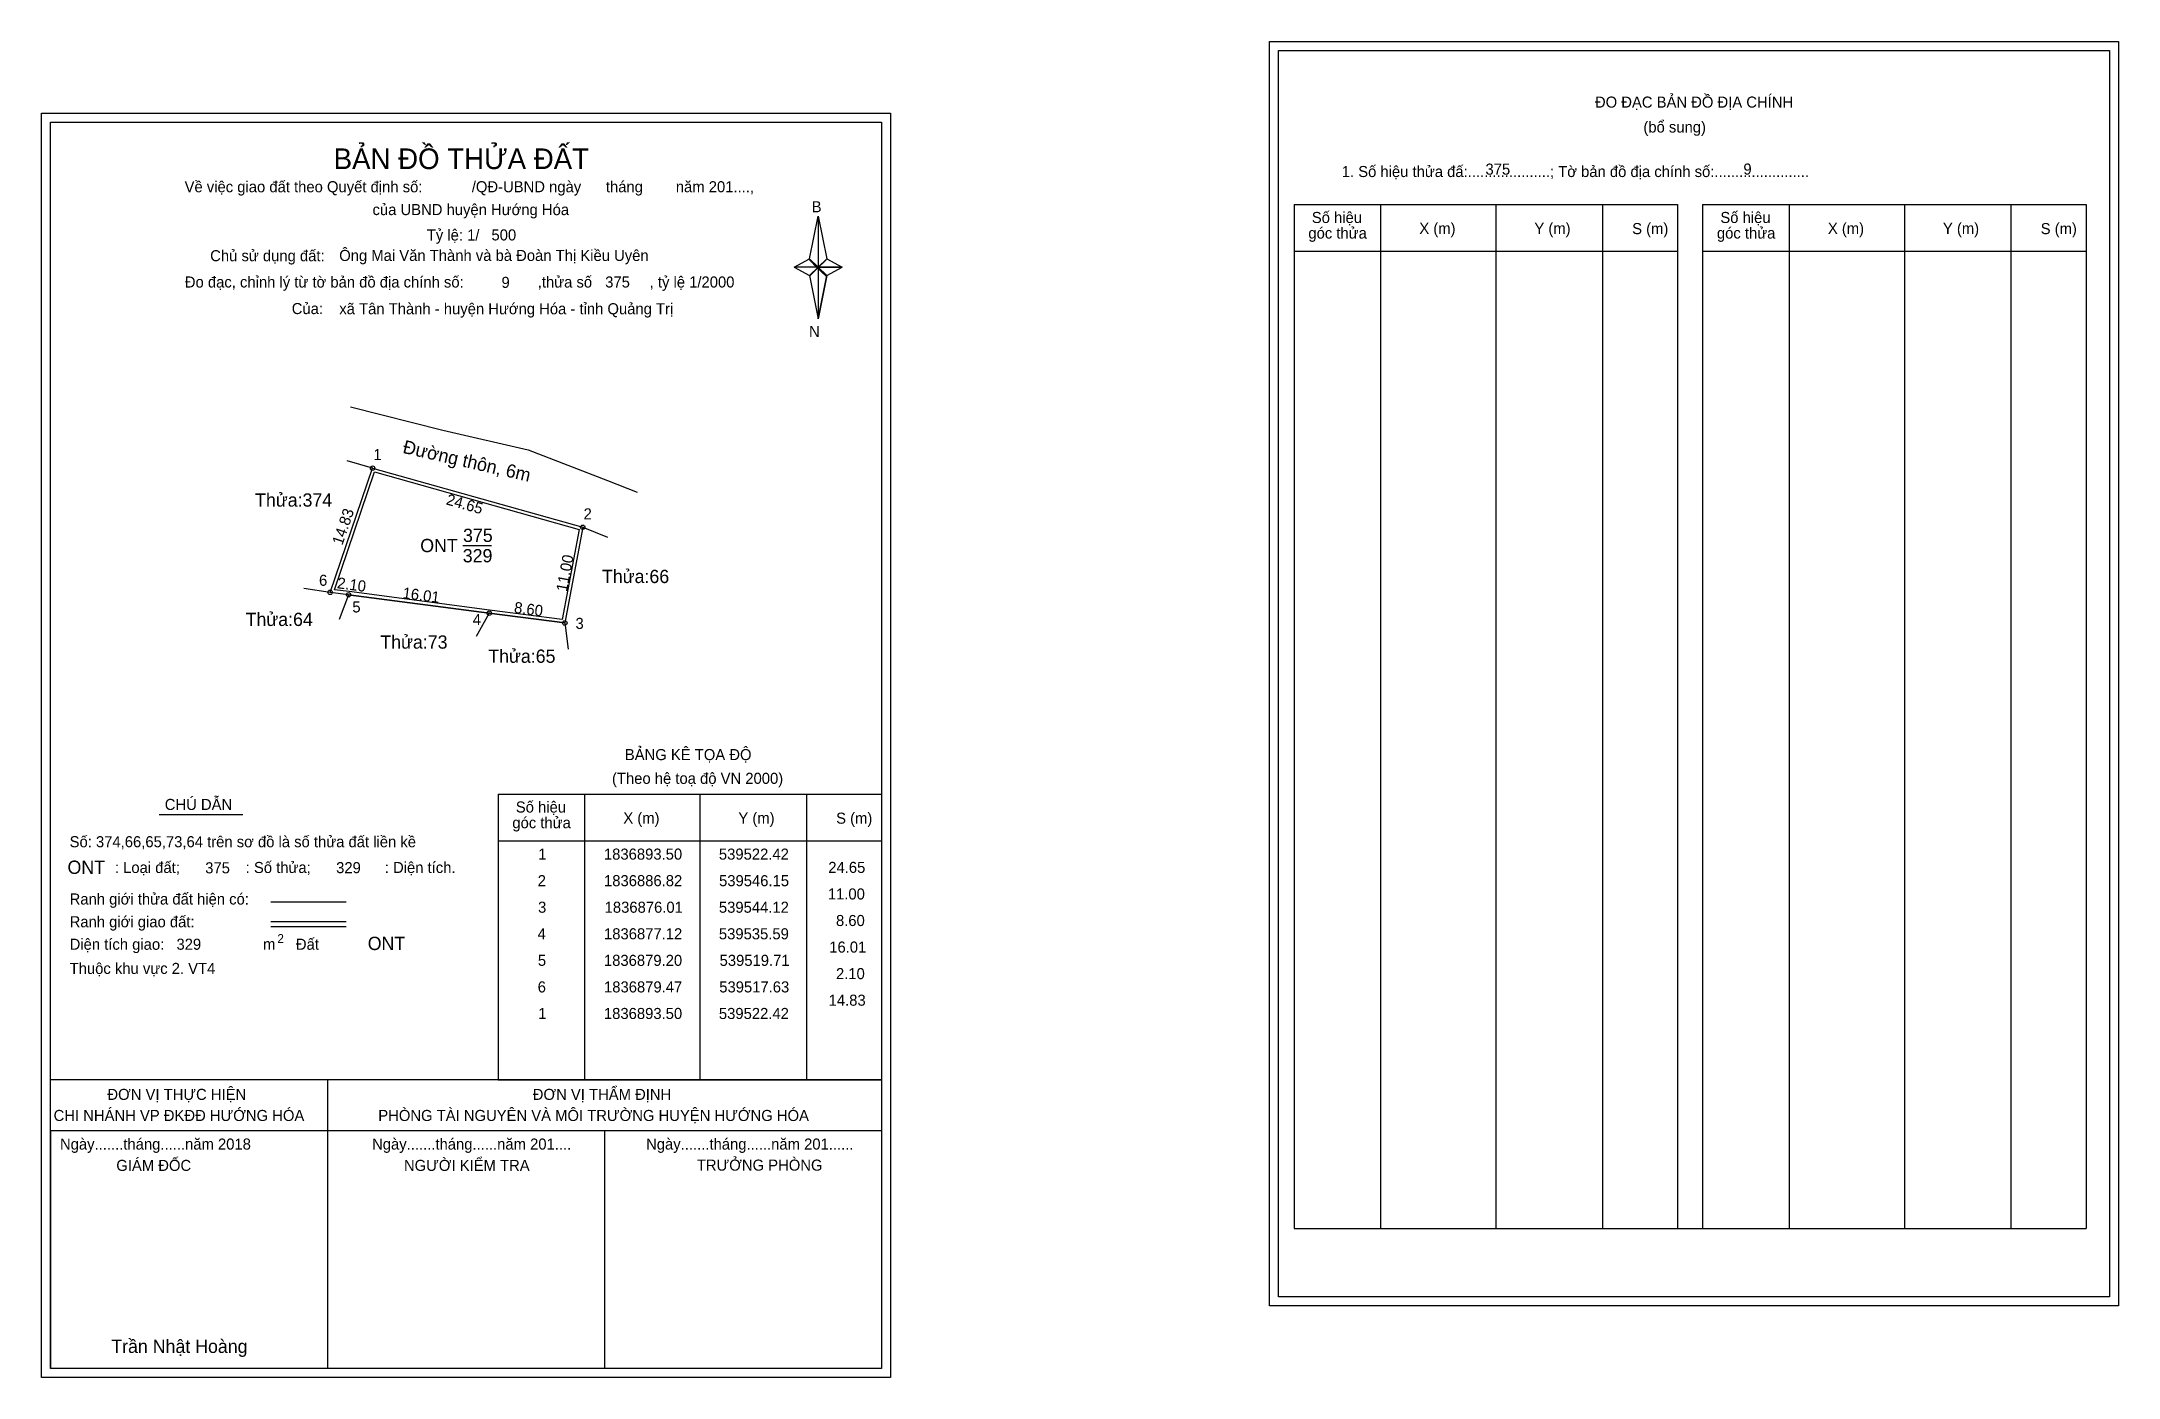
# Model space of a CAD drawing. Extents: x 539485 to 539720, y 1836791 to 1836942.
import ezdxf

# ---------------------------------------------------------------- set-up
doc = ezdxf.new("R2010")
doc.units = 0
for name, color, linetype in [('Level 1', 7, 'Continuous'), ('Level 10', 7, 'Continuous'), ('Level 11', 7, 'Continuous'), ('Level 13', 7, 'Continuous'), ('Level 27', 7, 'Continuous'), ('Level 3', 7, 'Continuous'), ('Level 35', 7, 'Continuous'), ('Level 36', 7, 'Continuous'), ('Level 49', 7, 'Continuous'), ('Level 5', 7, 'Continuous'), ('Level 53', 7, 'Continuous'), ('Level 55', 7, 'Continuous'), ('Level 6', 7, 'Continuous'), ('Level 63', 7, 'Continuous'), ('Level 9', 7, 'Continuous')]:
    doc.layers.add(name, color=color, linetype=linetype)

msp = doc.modelspace()

# ---------------------------------------------------------------- linework, layer by layer
at = {"layer": 'Level 1'}
for p, q in [((539624.7, 1836940.69), (539624.7, 1836940.69)), ((539486.04, 1836932.58), (539486.04, 1836932.58)), ((539571.75, 1836917.14), (539572.73, 1836921.96)), ((539572.73, 1836921.96), (539572.73, 1836916.19)), ((539572.73, 1836921.96), (539573.72, 1836917.14)), ((539626.47, 1836923.26), (539669.77, 1836923.26)), ((539636.26, 1836807.63), (539636.26, 1836923.26)), ((539649.3, 1836807.63), (539649.3, 1836923.26)), ((539661.28, 1836923.26), (539661.28, 1836807.63)), ((539669.77, 1836923.26), (539669.77, 1836807.63)), ((539672.59, 1836923.26), (539715.9, 1836923.26)), ((539682.39, 1836807.63), (539682.39, 1836923.26)), ((539695.43, 1836807.63), (539695.43, 1836923.26)), ((539707.41, 1836923.26), (539707.41, 1836807.63)), ((539715.9, 1836923.26), (539715.9, 1836807.63)), ((539570.03, 1836916.19), (539571.75, 1836917.14)), ((539571.75, 1836917.14), (539572.73, 1836916.19)), ((539572.66, 1836916.09), (539571.75, 1836917.03)), ((539573.64, 1836917.03), (539572.66, 1836916.09)), ((539572.66, 1836916.09), (539573.64, 1836917.03)), ((539573.72, 1836917.14), (539572.73, 1836916.19)), ((539626.47, 1836918), (539669.77, 1836918)), ((539672.59, 1836918), (539715.9, 1836918)), ((539572.73, 1836916.19), (539571.75, 1836915.27)), ((539572.66, 1836916.09), (539571.75, 1836915.17)), ((539571.75, 1836915.17), (539572.66, 1836916.09)), ((539571.75, 1836915.27), (539572.73, 1836910.35)), ((539573.64, 1836915.17), (539572.66, 1836916.09)), ((539572.73, 1836916.19), (539572.73, 1836910.35)), ((539572.73, 1836916.19), (539575.44, 1836916.19)), ((539572.73, 1836916.19), (539573.72, 1836915.27)), ((539573.72, 1836915.27), (539572.73, 1836910.35)), ((539573.72, 1836915.27), (539575.44, 1836916.19)), ((539536.59, 1836856.66), (539579.89, 1836856.66)), ((539546.38, 1836824.4), (539546.38, 1836856.66)), ((539559.42, 1836824.4), (539559.42, 1836856.66)), ((539571.4, 1836856.66), (539571.4, 1836824.4)), ((539536.59, 1836851.4), (539579.89, 1836851.4)), ((539510.93, 1836844.51), (539519.44, 1836844.51)), ((539510.93, 1836842.28), (539519.44, 1836842.28)), ((539510.93, 1836841.74), (539519.44, 1836841.74)), ((539539.45, 1836824.4), (539486.04, 1836824.4)), ((539579.89, 1836824.4), (539527.47, 1836824.4)), ((539536.59, 1836824.4), (539579.89, 1836824.4)), ((539579.89, 1836818.63), (539486.04, 1836818.63)), ((539486.04, 1836791.79), (539486.04, 1836818.63)), ((539626.47, 1836807.63), (539715.9, 1836807.63)), ((539718.55, 1836799.9), (539718.55, 1836799.9)), ((539579.89, 1836791.79), (539579.89, 1836791.79))]:
    msp.add_line(p, q, dxfattribs=at)
for points in [[(539571.75, 1836917.14), (539572.73, 1836921.96), (539572.73, 1836916.19)], [(539572.73, 1836916.19), (539573.72, 1836917.14), (539575.44, 1836916.19)], [(539570.03, 1836916.19), (539571.75, 1836915.27), (539572.73, 1836916.19)], [(539572.73, 1836916.19), (539572.73, 1836910.35), (539573.72, 1836915.27)]]:
    msp.add_lwpolyline(points, close=True, dxfattribs=at)
at = {"layer": 'Level 10'}
for p, q in [((539519.71, 1836879.2), (539535.59, 1836877.12)), ((539535.59, 1836877.12), (539544.12, 1836876.01))]:
    msp.add_line(p, q, dxfattribs=at)
for points in [[(539546.15, 1836886.82), (539544.12, 1836876.01), (539535.59, 1836877.12), (539519.71, 1836879.2), (539517.63, 1836879.47), (539522.42, 1836893.5)], [(539545.75, 1836886.57), (539543.84, 1836876.4), (539535.63, 1836877.47), (539519.76, 1836879.55), (539518.1, 1836879.76), (539522.64, 1836893.07)]]:
    msp.add_lwpolyline(points, close=True, dxfattribs=at)
at = {"layer": 'Level 11'}
for centre in [(539522.42, 1836893.5), (539546.15, 1836886.82), (539546.15, 1836886.82), (539517.63, 1836879.47), (539519.71, 1836879.2), (539535.59, 1836877.12), (539544.12, 1836876.01)]:
    msp.add_circle(centre, 0.25, dxfattribs=at)
at = {"layer": 'Level 27'}
for p, q in [((539522.42, 1836893.5), (539519.54, 1836894.34)), ((539546.15, 1836886.82), (539548.94, 1836885.72)), ((539517.63, 1836879.47), (539514.66, 1836879.91)), ((539519.71, 1836879.2), (539518.66, 1836876.39)), ((539535.59, 1836877.12), (539534.13, 1836874.5)), ((539544.12, 1836876.01), (539544.51, 1836873.04))]:
    msp.add_line(p, q, dxfattribs=at)
at = {"layer": 'Level 3'}
for p, q in [((539626.47, 1836923.26), (539626.47, 1836807.63)), ((539672.59, 1836923.26), (539672.59, 1836807.63)), ((539536.59, 1836856.66), (539536.59, 1836824.4))]:
    msp.add_line(p, q, dxfattribs=at)
at = {"layer": 'Level 35'}
for p, q in [((539519.92, 1836900.43), (539530.34, 1836897.78)), ((539530.34, 1836897.78), (539539.99, 1836895.57)), ((539539.99, 1836895.57), (539548.96, 1836892.09)), ((539548.96, 1836892.09), (539552.28, 1836890.8))]:
    msp.add_line(p, q, dxfattribs=at)
at = {"layer": 'Level 5'}
for p, q in [((539498.3, 1836854.39), (539507.77, 1836854.39)), ((539517.32, 1836824.4), (539517.32, 1836791.79)), ((539486.04, 1836818.63), (539486.04, 1836791.79)), ((539486.04, 1836818.63), (539486.04, 1836791.79)), ((539548.6, 1836818.63), (539548.6, 1836791.79))]:
    msp.add_line(p, q, dxfattribs=at)
at = {"layer": 'Level 63'}
for points in [[(539623.7, 1836941.69), (539719.55, 1836941.69), (539719.55, 1836798.9), (539623.7, 1836798.9)], [(539624.7, 1836940.69), (539718.55, 1836940.69), (539718.55, 1836799.9), (539624.7, 1836799.9)], [(539485.04, 1836933.58), (539580.89, 1836933.58), (539580.89, 1836790.79), (539485.04, 1836790.79)], [(539486.04, 1836932.58), (539579.89, 1836932.58), (539579.89, 1836791.79), (539486.04, 1836791.79)]]:
    msp.add_lwpolyline(points, close=True, dxfattribs=at)
at = {"layer": 'Level 9'}
msp.add_line((539532.6, 1836884.76), (539535.83, 1836884.76), dxfattribs=at)

# ---------------------------------------------------------------- texts
at = {"layer": 'Level 1'}
for s, height, p in [('ĐO ĐẠC BẢN ĐỒ ĐỊA CHÍNH', 1.25, (539660.44, 1836934.22)), ('(bổ sung)', 1.25, (539665.91, 1836931.41)), ('BẢN ĐỒ THỬA ĐẤT', 2.3328, (539518.02, 1836927.28)), ('Về việc giao đất theo Quyết định số:            /QĐ-UBND ngày      tháng        năm 201....,      ', 1.25, (539501.19, 1836924.66)), ('1. Số hiệu thửa đấ:....................; Tờ bản đồ địa chính số:.......................', 1.25, (539631.85, 1836926.38)), ('của UBND huyện Hướng Hóa', 1.25, (539522.41, 1836922.08)), ('B', 1.25, (539572, 1836922.4)), ('Số hiệu', 1.25, (539628.47, 1836921.19)), ('Số hiệu', 1.25, (539674.6, 1836921.19)), ('góc thửa', 1.25, (539628.08, 1836919.43)), ('X (m)', 1.25, (539640.61, 1836919.96)), ('Y (m)', 1.25, (539653.6, 1836919.96)), ('S (m)', 1.25, (539664.64, 1836919.93)), ('góc thửa', 1.25, (539674.21, 1836919.43)), ('X (m)', 1.25, (539686.74, 1836919.96)), ('Y (m)', 1.25, (539699.73, 1836919.96)), ('S (m)', 1.25, (539710.77, 1836919.93)), ('Chủ sử dụng đất:', 1.25, (539504.08, 1836916.87)), ('Đo đạc, chỉnh lý từ tờ bản đồ địa chính số:                  ,thửa số              , tỷ lệ 1/2000          ', 1.25, (539501.22, 1836913.9)), ('Của:', 1.25, (539513.29, 1836910.9)), ('N', 1.25, (539571.7, 1836908.31)), ('BẢNG KÊ TỌA ĐỘ', 1.25, (539550.9, 1836860.52)), ('(Theo hệ toạ độ VN 2000)', 1.25, (539549.45, 1836857.84)), ('CHÚ DẪN', 1.25, (539498.95, 1836854.89)), ('Số hiệu', 1.25, (539538.59, 1836854.6)), ('góc thửa', 1.25, (539538.2, 1836852.83)), ('X (m)', 1.25, (539550.73, 1836853.36)), ('Y (m)', 1.25, (539563.72, 1836853.36)), ('S (m)', 1.25, (539574.76, 1836853.34)), ('Số: 374,66,65,73,64 trên sơ đồ là số thửa đất liền kề', 1.25, (539488.21, 1836850.68)), (': Loại đất;                : Số thửa;                  : Diện tích.', 1.25, (539493.32, 1836847.77)), ('Ranh giới thửa đất hiện có:', 1.25, (539488.21, 1836844.21)), ('Ranh giới giao đất:', 1.25, (539488.21, 1836841.64)), ('Diện tích giao:                                Đất ', 1.25, (539488.21, 1836839.1)), ('m', 1.25, (539510.05, 1836839.11)), ('2', 1, (539511.66, 1836839.87)), ('Thuộc khu vực 2. VT4', 1.25, (539488.21, 1836836.37)), ('ĐƠN VỊ THỰC HIỆN', 1.25, (539492.47, 1836822.14)), ('ĐƠN VỊ THẨM ĐỊNH', 1.25, (539540.5, 1836822.14)), ('CHI NHÁNH VP ĐKĐĐ HƯỚNG HÓA', 1.25, (539486.4, 1836819.76)), ('PHÒNG TÀI NGUYÊN VÀ MÔI TRƯỜNG HUYỆN HƯỚNG HÓA', 1.25, (539523.06, 1836819.76)), ('Ngày.......tháng......năm 2018', 1.25, (539487.12, 1836816.53)), ('Ngày.......tháng......năm 201....', 1.25, (539522.36, 1836816.53)), ('Ngày.......tháng......năm 201......', 1.25, (539553.3, 1836816.53)), ('GIÁM ĐỐC', 1.25, (539493.48, 1836814.12)), ('NGƯỜI KIỂM TRA', 1.25, (539525.96, 1836814.12)), ('TRƯỞNG PHÒNG', 1.25, (539559.03, 1836814.15)), ('Trần Nhật Hoàng', 1.5, (539492.91, 1836793.56))]:
    msp.add_text(s, height=height, dxfattribs=at).set_placement(p)
at = {"layer": 'Level 11'}
msp.add_text('Tỷ lệ: 1/', height=1.25, dxfattribs=at).set_placement((539528.54, 1836919.21))
at = {"layer": 'Level 13'}
for s, p in [('375', (539532.63, 1836885.16)), ('ONT', (539527.8, 1836884.01)), ('329', (539532.6, 1836882.86))]:
    msp.add_text(s, height=1.5, dxfattribs=at).set_placement(p)
at = {"layer": 'Level 36'}
for s, p in [('Thửa:374', (539509.15, 1836889.15)), ('Thửa:66', (539548.32, 1836880.52)), ('Thửa:64', (539508.08, 1836875.67)), ('Thửa:73', (539523.29, 1836873.11)), ('Thửa:65', (539535.48, 1836871.51))]:
    msp.add_text(s, height=1.5, dxfattribs=at).set_placement(p)
at = {"layer": 'Level 49'}
for s, rotation, p in [('14.83', 71.1495, (539519, 1836884.72)), ('24.65', 344.2781, (539530.64, 1836889.42)), ('11.00', 79.3643, (539544.36, 1836879.48)), ('2.10', 352.5584, (539518.36, 1836879.94)), ('16.01', 352.5584, (539525.75, 1836878.81)), ('8.60', 352.5584, (539538.34, 1836877.17))]:
    msp.add_text(s, height=1.25, rotation=rotation, dxfattribs=at).set_placement(p)
at = {"layer": 'Level 5'}
msp.add_text('Đường thôn, 6m', height=1.5, rotation=347.1008, dxfattribs=at).set_placement((539525.74, 1836895.23))
at = {"layer": 'Level 53'}
for s, p in [('1', (539541.13, 1836849.28)), ('1836893.50', (539548.54, 1836849.28)), ('539522.42', (539561.52, 1836849.28)), ('24.65', (539573.87, 1836847.78)), ('2', (539541.06, 1836846.28)), ('1836886.82', (539548.55, 1836846.28)), ('539546.15', (539561.54, 1836846.28)), ('3', (539541.1, 1836843.28)), ('1836876.01', (539548.62, 1836843.28)), ('539544.12', (539561.52, 1836843.28)), ('11.00', (539573.82, 1836844.78)), ('8.60', (539574.74, 1836841.78)), ('4', (539541.05, 1836840.28)), ('1836877.12', (539548.55, 1836840.28)), ('539535.59', (539561.52, 1836840.28)), ('16.01', (539573.98, 1836838.78)), ('5', (539541.08, 1836837.28)), ('1836879.20', (539548.54, 1836837.28)), ('539519.71', (539561.6, 1836837.28)), ('2.10', (539574.74, 1836835.78)), ('6', (539541.06, 1836834.28)), ('1836879.47', (539548.55, 1836834.28)), ('539517.63', (539561.56, 1836834.28)), ('1', (539541.13, 1836831.28)), ('1836893.50', (539548.54, 1836831.28)), ('539522.42', (539561.52, 1836831.28)), ('14.83', (539573.91, 1836832.78))]:
    msp.add_text(s, height=1.25, dxfattribs=at).set_placement(p)
at = {"layer": 'Level 55'}
for s, height, p in [('374', 0.055, (539522.36, 1836893.45)), ('1', 0.2, (539522.36, 1836893.5)), ('0', 0.055, (539522.4, 1836893.45)), ('2', 0.2, (539546.08, 1836886.82)), ('66', 0.055, (539546.11, 1836886.77)), ('66', 0.055, (539546.11, 1836886.77)), ('0', 0.055, (539546.13, 1836886.77)), ('374', 0.055, (539517.57, 1836879.42)), ('6', 0.2, (539517.56, 1836879.47)), ('64', 0.055, (539517.59, 1836879.42)), ('5', 0.2, (539519.65, 1836879.2)), ('73', 0.055, (539519.67, 1836879.14)), ('64', 0.055, (539519.67, 1836879.14)), ('4', 0.2, (539535.52, 1836877.12)), ('65', 0.055, (539535.55, 1836877.07)), ('65', 0.055, (539535.55, 1836877.07)), ('73', 0.055, (539535.55, 1836877.07)), ('3', 0.2, (539544.06, 1836876.01)), ('66', 0.055, (539544.08, 1836875.96)), ('66', 0.055, (539544.08, 1836875.96)), ('65', 0.055, (539544.08, 1836875.96)), ('65', 0.055, (539544.08, 1836875.96))]:
    msp.add_text(s, height=height, dxfattribs=at).set_placement(p)
at = {"layer": 'Level 6'}
for s, height, p in [('375', 1.25, (539648.08, 1836926.65)), ('9', 1.25, (539677.2, 1836926.66)), ('500', 1.25, (539535.84, 1836919.22)), ('Ông Mai Văn Thành và bà Đoàn Thị Kiều Uyên', 1.25, (539518.65, 1836916.9)), ('9', 1.25, (539536.97, 1836913.86)), ('375', 1.25, (539548.68, 1836913.9)), ('xã Tân Thành - huyện Hướng Hóa - tỉnh Quảng Trị', 1.25, (539518.66, 1836910.88)), ('ONT', 1.5, (539487.97, 1836847.67)), ('375', 1.25, (539503.52, 1836847.73)), ('329', 1.25, (539518.3, 1836847.75)), ('329', 1.25, (539500.27, 1836839.1)), ('ONT', 1.5, (539521.87, 1836839.07))]:
    msp.add_text(s, height=height, dxfattribs=at).set_placement(p)
at = {"layer": 'Level 9'}
for s, p in [('1', (539522.51, 1836894.41)), ('2', (539546.24, 1836887.71)), ('6', (539516.37, 1836880.21)), ('5', (539520.13, 1836877.2)), ('4', (539533.73, 1836875.78)), ('3', (539545.33, 1836875.34))]:
    msp.add_text(s, height=1.25, dxfattribs=at).set_placement(p)

doc.saveas('drawing.dxf')
